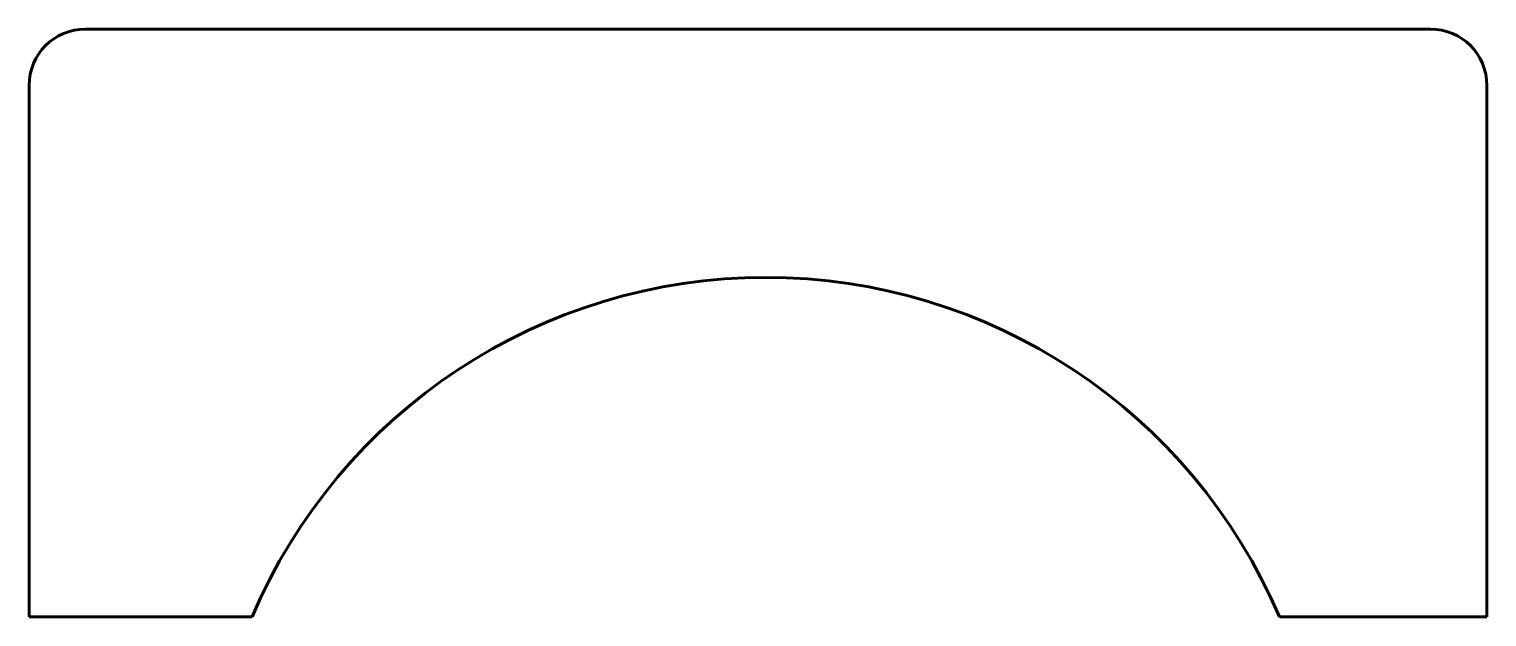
# Model space of a CAD drawing. Header units: millimetres. Extents: x -20.8 to 20.8, y 132.5 to 149.2.
import ezdxf

# ---------------------------------------------------------------- set-up
doc = ezdxf.new("R2010")
doc.units = ezdxf.units.MM
doc.linetypes.add('K5LT_BASIC', pattern=[0])

msp = doc.modelspace()

# ---------------------------------------------------------------- linework, layer by layer
at = {"color": 150, "linetype": 'K5LT_BASIC', "lineweight": 60, "true_color": 0x0080ff}
for p, q in [((19.153, 149.247), (-19.153, 149.247)), ((-20.753, 147.647), (-20.753, 132.516)), ((20.753, 147.656), (20.753, 132.516)), ((-20.753, 132.516), (-14.407, 132.516)), ((20.753, 132.516), (14.847, 132.516))]:
    msp.add_line(p, q, dxfattribs=at)
for centre, radius, start, end in [((-19.153, 147.647), 1.6, 90, 180), ((19.153, 147.647), 1.6, 0, 90), ((0.22, 126.28), 15.901, 23.0913, 156.9087)]:
    msp.add_arc(centre, radius, start, end, dxfattribs=at)

doc.saveas('drawing.dxf')
